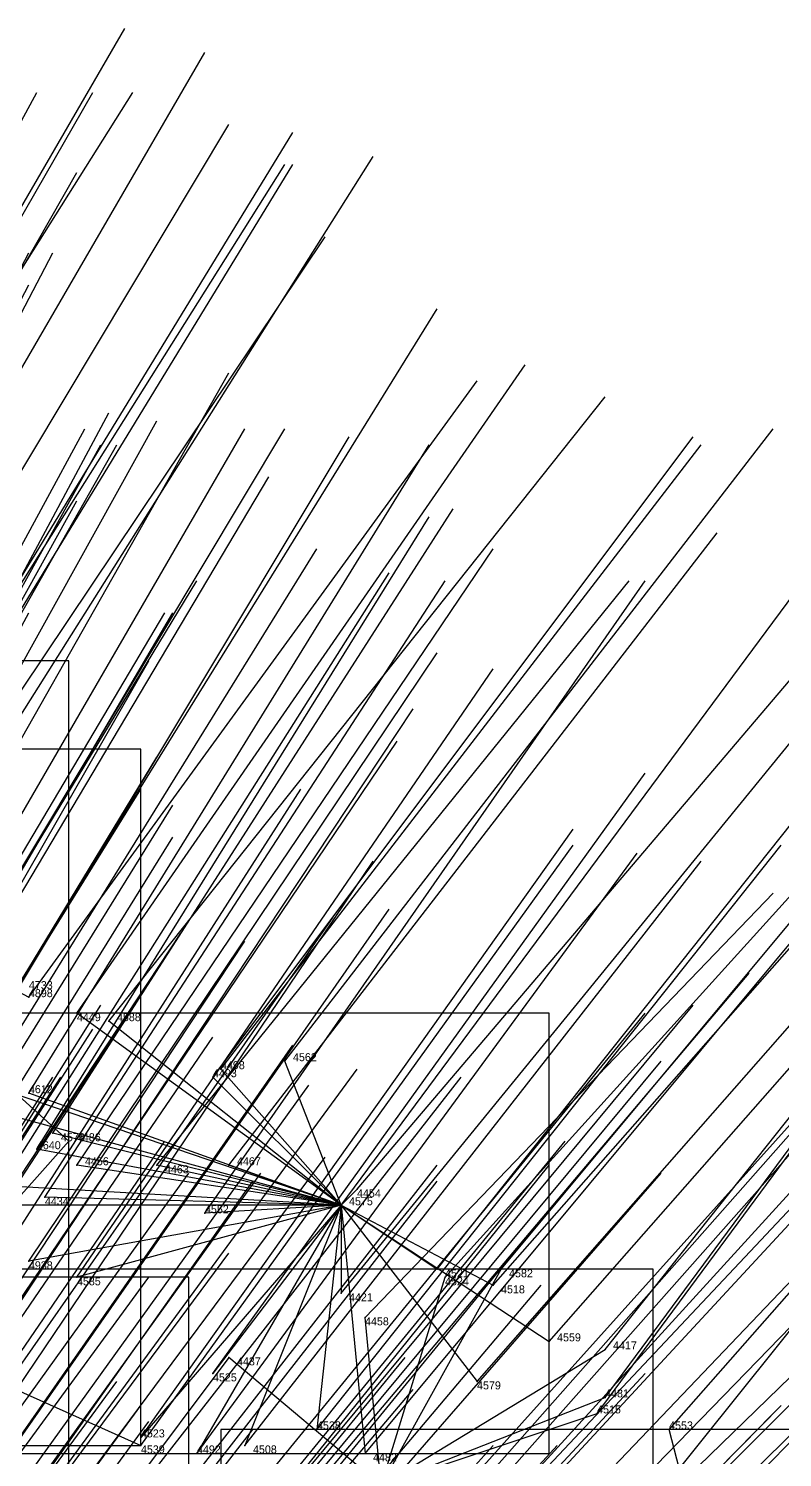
# Model space of a CAD drawing. Extents: x -0.5 to 0.59, y -0.5 to 0.59.
# Drawn here: x 0.256 to 0.3502, y 0.3545 to 0.533 of the extents above; entities that cross this region are included whole.
import ezdxf

# ---------------------------------------------------------------- set-up
doc = ezdxf.new("R2010")
doc.units = 0
for name, color, linetype in [('Clients', 3, 'CONTINUOUS'), ('Facilities', 3, 'CONTINUOUS'), ('Facilities_lines', 3, 'CONTINUOUS'), ('Min_max_boxes', 1, 'CONTINUOUS'), ('Normals', 1, 'CONTINUOUS'), ('Source_points', 5, 'CONTINUOUS'), ('Text', 3, 'CONTINUOUS')]:
    doc.layers.add(name, color=color, linetype=linetype)

msp = doc.modelspace()

# ---------------------------------------------------------------- linework, layer by layer
at = {"layer": 'Clients', "color": 5}
for p in [(0.256, 0.412, -1.25), (0.262, 0.41, -1.215), (0.266, 0.409, -1.22), (0.288, 0.404, -1.241), (0.279, 0.402, -1.223), (0.28, 0.403, -1.25), (0.256, 0.4, -1.188), (0.259, 0.395, -1.18), (0.257, 0.393, -1.174), (0.261, 0.394, -1.25), (0.262, 0.391, -1.177), (0.272, 0.391, -1.25), (0.281, 0.391, -1.205), (0.297, 0.388, -1.25), (0.258, 0.387, -1.162), (0.278, 0.385, -1.187), (0.256, 0.379, -1.142), (0.262, 0.377, -1.147), (0.307, 0.378, -1.217), (0.308, 0.377, -1.25), (0.315, 0.378, -1.25), (0.295, 0.375, -1.193), (0.314, 0.376, -1.224), (0.298, 0.372, -1.25), (0.321, 0.369, -1.223), (0.328, 0.368, -1.233), (0.281, 0.367, -1.25), (0.279, 0.365, -1.148), (0.312, 0.364, -1.198), (0.328, 0.362, -1.25), (0.327, 0.36, -1.25), (0.27, 0.357, -1.12), (0.292, 0.358, -1.155), (0.336, 0.358, -1.227), (0.27, 0.356, -1.117), (0.283, 0.356, -1.136), (0.277, 0.355, -1.126), (0.298, 0.355, -1.159)]:
    msp.add_point(p, dxfattribs=at)
at = {"layer": 'Facilities', "color": 3}
msp.add_point((0.295, 0.386, -1.216), dxfattribs=at)
at = {"layer": 'Facilities_lines', "color": 3}
for p, q in [((0.22, 0.431, -1.25), (0.261, 0.394, -1.25)), ((0.22, 0.431, -1.25), (0.256, 0.412, -1.25)), ((0.295, 0.386, -1.216), (0.262, 0.41, -1.215)), ((0.295, 0.386, -1.216), (0.266, 0.409, -1.22)), ((0.158, 0.406, -1.09), (0.27, 0.356, -1.117)), ((0.295, 0.386, -1.216), (0.288, 0.404, -1.241)), ((0.295, 0.386, -1.216), (0.236, 0.402, -1.166)), ((0.295, 0.386, -1.216), (0.248, 0.402, -1.181)), ((0.295, 0.386, -1.216), (0.279, 0.402, -1.223)), ((0.295, 0.386, -1.216), (0.28, 0.403, -1.25)), ((0.295, 0.386, -1.216), (0.256, 0.4, -1.188)), ((0.295, 0.386, -1.216), (0.259, 0.395, -1.18)), ((0.295, 0.386, -1.216), (0.257, 0.393, -1.174)), ((0.295, 0.386, -1.216), (0.262, 0.391, -1.177)), ((0.295, 0.386, -1.216), (0.272, 0.391, -1.25)), ((0.295, 0.386, -1.216), (0.281, 0.391, -1.205)), ((0.295, 0.386, -1.216), (0.243, 0.389, -1.147)), ((0.295, 0.386, -1.216), (0.297, 0.388, -1.25)), ((0.295, 0.386, -1.216), (0.251, 0.386, -1.152)), ((0.295, 0.386, -1.216), (0.256, 0.379, -1.142)), ((0.295, 0.386, -1.216), (0.258, 0.387, -1.162)), ((0.295, 0.386, -1.216), (0.262, 0.377, -1.147)), ((0.295, 0.386, -1.216), (0.27, 0.357, -1.12)), ((0.295, 0.386, -1.216), (0.277, 0.355, -1.126)), ((0.295, 0.386, -1.216), (0.278, 0.385, -1.187)), ((0.295, 0.386, -1.216), (0.279, 0.365, -1.148)), ((0.295, 0.386, -1.216), (0.283, 0.356, -1.136)), ((0.295, 0.386, -1.216), (0.292, 0.358, -1.155)), ((0.295, 0.386, -1.216), (0.295, 0.375, -1.193)), ((0.295, 0.386, -1.216), (0.298, 0.355, -1.159)), ((0.295, 0.386, -1.216), (0.314, 0.376, -1.224)), ((0.295, 0.386, -1.216), (0.307, 0.378, -1.217)), ((0.295, 0.386, -1.216), (0.321, 0.369, -1.223)), ((0.295, 0.386, -1.216), (0.312, 0.364, -1.198)), ((0.3, 0.351, -1.25), (0.315, 0.378, -1.25)), ((0.3, 0.351, -1.25), (0.308, 0.377, -1.25)), ((0.3, 0.351, -1.25), (0.298, 0.372, -1.25)), ((0.3, 0.351, -1.25), (0.328, 0.368, -1.233)), ((0.3, 0.351, -1.25), (0.281, 0.367, -1.25)), ((0.3, 0.351, -1.25), (0.328, 0.362, -1.25)), ((0.3, 0.351, -1.25), (0.327, 0.36, -1.25)), ((0.342, 0.335, -1.196), (0.336, 0.358, -1.227))]:
    msp.add_line(p, q, dxfattribs=at)
at = {"layer": 'Min_max_boxes', "color": 1}
for p, q in [((0.261, 0.454, -1.25), (0.176, 0.454, -1.25)), ((0.261, 0.454, -1.156), (0.176, 0.454, -1.156)), ((0.261, 0.308, -1.25), (0.261, 0.454, -1.25)), ((0.261, 0.308, -1.156), (0.261, 0.454, -1.156)), ((0.261, 0.454, -1.25), (0.261, 0.454, -1.156)), ((0.27, 0.443, -1.163), (0.109, 0.443, -1.163)), ((0.27, 0.443, -1.023), (0.109, 0.443, -1.023)), ((0.27, 0.356, -1.163), (0.27, 0.443, -1.163)), ((0.27, 0.356, -1.023), (0.27, 0.443, -1.023)), ((0.27, 0.443, -1.163), (0.27, 0.443, -1.023)), ((0.321, 0.41, -1.25), (0.236, 0.41, -1.25)), ((0.321, 0.41, -1.12), (0.236, 0.41, -1.12)), ((0.321, 0.355, -1.25), (0.321, 0.41, -1.25)), ((0.321, 0.355, -1.12), (0.321, 0.41, -1.12)), ((0.321, 0.41, -1.25), (0.321, 0.41, -1.12)), ((0.276, 0.377, -1.091), (0.146, 0.377, -1.091)), ((0.276, 0.377, -0.928), (0.146, 0.377, -0.928)), ((0.334, 0.378, -1.25), (0.193, 0.378, -1.25)), ((0.334, 0.378, -1.233), (0.193, 0.378, -1.233)), ((0.276, 0.297, -1.091), (0.276, 0.377, -1.091)), ((0.276, 0.297, -0.928), (0.276, 0.377, -0.928)), ((0.276, 0.377, -1.091), (0.276, 0.377, -0.928)), ((0.334, 0.28, -1.25), (0.334, 0.378, -1.25)), ((0.334, 0.28, -1.233), (0.334, 0.378, -1.233)), ((0.334, 0.378, -1.25), (0.334, 0.378, -1.233)), ((0.369, 0.358, -1.227), (0.28, 0.358, -1.227)), ((0.28, 0.358, -1.227), (0.28, 0.283, -1.227)), ((0.369, 0.358, -1.102), (0.28, 0.358, -1.102)), ((0.28, 0.358, -1.102), (0.28, 0.283, -1.102)), ((0.28, 0.358, -1.227), (0.28, 0.358, -1.102)), ((0.109, 0.356, -1.163), (0.27, 0.356, -1.163)), ((0.109, 0.356, -1.023), (0.27, 0.356, -1.023)), ((0.27, 0.356, -1.163), (0.27, 0.356, -1.023)), ((0.236, 0.355, -1.25), (0.321, 0.355, -1.25)), ((0.236, 0.355, -1.12), (0.321, 0.355, -1.12)), ((0.321, 0.355, -1.25), (0.321, 0.355, -1.12))]:
    msp.add_line(p, q, dxfattribs=at)
at = {"layer": 'Normals', "color": 1}
for p, q in [((0.218, 0.447, -1.242), (0.268, 0.533, -1.244)), ((0.228, 0.444, -1.248), (0.278, 0.53, -1.25)), ((0.21, 0.439, -1.218), (0.257, 0.525, -1.196)), ((0.215, 0.44, -1.223), (0.264, 0.525, -1.206)), ((0.216, 0.441, -1.228), (0.269, 0.525, -1.215)), ((0.23, 0.436, -1.231), (0.281, 0.521, -1.225)), ((0.237, 0.435, -1.238), (0.289, 0.52, -1.234)), ((0.235, 0.432, -1.23), (0.288, 0.516, -1.22)), ((0.237, 0.431, -1.23), (0.289, 0.516, -1.22)), ((0.246, 0.433, -1.25), (0.299, 0.517, -1.256)), ((0.214, 0.431, -1.204), (0.262, 0.515, -1.178)), ((0.238, 0.425, -1.219), (0.293, 0.507, -1.204)), ((0.213, 0.423, -1.183), (0.256, 0.505, -1.146)), ((0.216, 0.423, -1.187), (0.259, 0.505, -1.15)), ((0.213, 0.419, -1.175), (0.256, 0.501, -1.138)), ((0.255, 0.414, -1.216), (0.307, 0.498, -1.201)), ((0.262, 0.41, -1.215), (0.318, 0.491, -1.199)), ((0.235, 0.409, -1.18), (0.281, 0.49, -1.143)), ((0.256, 0.412, -1.25), (0.312, 0.489, -1.281)), ((0.266, 0.409, -1.22), (0.328, 0.487, -1.212)), ((0.222, 0.403, -1.151), (0.266, 0.485, -1.114)), ((0.227, 0.403, -1.156), (0.272, 0.484, -1.119)), ((0.219, 0.402, -1.144), (0.263, 0.483, -1.107)), ((0.236, 0.402, -1.166), (0.283, 0.483, -1.129)), ((0.24, 0.403, -1.173), (0.288, 0.483, -1.136)), ((0.248, 0.402, -1.181), (0.296, 0.482, -1.144)), ((0.279, 0.402, -1.223), (0.339, 0.482, -1.221)), ((0.288, 0.404, -1.241), (0.349, 0.483, -1.249)), ((0.22, 0.4, -1.141), (0.265, 0.481, -1.104)), ((0.221, 0.4, -1.143), (0.267, 0.481, -1.106)), ((0.256, 0.4, -1.188), (0.306, 0.481, -1.157)), ((0.28, 0.403, -1.25), (0.34, 0.481, -1.27)), ((0.239, 0.398, -1.159), (0.286, 0.477, -1.122)), ((0.217, 0.393, -1.122), (0.262, 0.474, -1.084)), ((0.257, 0.393, -1.174), (0.306, 0.472, -1.137)), ((0.259, 0.395, -1.18), (0.309, 0.473, -1.143)), ((0.281, 0.391, -1.205), (0.342, 0.47, -1.194)), ((0.243, 0.389, -1.147), (0.292, 0.468, -1.11)), ((0.262, 0.391, -1.177), (0.314, 0.468, -1.14)), ((0.295, 0.386, -1.216), (0.355, 0.467, -1.21)), ((0.251, 0.386, -1.152), (0.301, 0.465, -1.115)), ((0.229, 0.385, -1.119), (0.277, 0.464, -1.082)), ((0.258, 0.387, -1.162), (0.308, 0.464, -1.125)), ((0.272, 0.391, -1.25), (0.331, 0.464, -1.284)), ((0.278, 0.385, -1.187), (0.333, 0.464, -1.161)), ((0.212, 0.379, -1.085), (0.256, 0.46, -1.048)), ((0.226, 0.381, -1.106), (0.273, 0.46, -1.069)), ((0.227, 0.38, -1.107), (0.274, 0.46, -1.07)), ((0.307, 0.378, -1.217), (0.369, 0.456, -1.212)), ((0.225, 0.374, -1.091), (0.271, 0.454, -1.054)), ((0.256, 0.379, -1.142), (0.307, 0.455, -1.105)), ((0.297, 0.388, -1.25), (0.354, 0.455, -1.297)), ((0.262, 0.377, -1.147), (0.314, 0.453, -1.11)), ((0.295, 0.375, -1.193), (0.357, 0.451, -1.173)), ((0.314, 0.376, -1.224), (0.38, 0.451, -1.223)), ((0.253, 0.371, -1.123), (0.304, 0.448, -1.085)), ((0.328, 0.368, -1.233), (0.39, 0.446, -1.241)), ((0.25, 0.367, -1.109), (0.302, 0.444, -1.073)), ((0.315, 0.378, -1.25), (0.37, 0.444, -1.301)), ((0.321, 0.369, -1.223), (0.387, 0.444, -1.224)), ((0.224, 0.363, -1.066), (0.272, 0.442, -1.028)), ((0.279, 0.365, -1.148), (0.333, 0.44, -1.11)), ((0.308, 0.377, -1.25), (0.365, 0.44, -1.302)), ((0.221, 0.359, -1.053), (0.27, 0.438, -1.016)), ((0.24, 0.36, -1.082), (0.29, 0.438, -1.045)), ((0.312, 0.364, -1.198), (0.377, 0.438, -1.183)), ((0.225, 0.357, -1.054), (0.274, 0.436, -1.017)), ((0.328, 0.362, -1.25), (0.382, 0.435, -1.292)), ((0.225, 0.353, -1.047), (0.274, 0.432, -1.01)), ((0.27, 0.357, -1.12), (0.324, 0.433, -1.083)), ((0.327, 0.36, -1.25), (0.381, 0.433, -1.292)), ((0.336, 0.358, -1.227), (0.402, 0.433, -1.224)), ((0.27, 0.356, -1.117), (0.324, 0.431, -1.08)), ((0.292, 0.358, -1.155), (0.35, 0.431, -1.119)), ((0.247, 0.352, -1.075), (0.299, 0.429, -1.038)), ((0.277, 0.355, -1.126), (0.332, 0.43, -1.089)), ((0.283, 0.356, -1.136), (0.34, 0.429, -1.1)), ((0.298, 0.355, -1.159), (0.358, 0.427, -1.123)), ((0.298, 0.372, -1.25), (0.349, 0.425, -1.318)), ((0.241, 0.346, -1.054), (0.294, 0.422, -1.017)), ((0.248, 0.347, -1.067), (0.301, 0.423, -1.03)), ((0.224, 0.342, -1.022), (0.275, 0.42, -0.985)), ((0.224, 0.343, -1.024), (0.275, 0.42, -0.987)), ((0.232, 0.342, -1.033), (0.283, 0.419, -0.996)), ((0.328, 0.347, -1.195), (0.397, 0.418, -1.178)), ((0.307, 0.347, -1.158), (0.369, 0.416, -1.121)), ((0.31, 0.346, -1.162), (0.372, 0.416, -1.125)), ((0.286, 0.344, -1.119), (0.346, 0.415, -1.082)), ((0.307, 0.345, -1.153), (0.368, 0.414, -1.117)), ((0.331, 0.345, -1.195), (0.402, 0.414, -1.179)), ((0.334, 0.349, -1.25), (0.386, 0.414, -1.306)), ((0.216, 0.333, -0.991), (0.265, 0.411, -0.954)), ((0.28, 0.34, -1.102), (0.339, 0.411, -1.064)), ((0.275, 0.339, -1.091), (0.333, 0.41, -1.052)), ((0.214, 0.33, -0.984), (0.264, 0.408, -0.947)), ((0.227, 0.331, -1.002), (0.279, 0.407, -0.965)), ((0.236, 0.33, -1.015), (0.289, 0.406, -0.978)), ((0.276, 0.333, -1.081), (0.335, 0.404, -1.043)), ((0.304, 0.336, -1.134), (0.367, 0.405, -1.097)), ((0.209, 0.324, -0.963), (0.259, 0.402, -0.925)), ((0.21, 0.325, -0.966), (0.26, 0.402, -0.928)), ((0.242, 0.328, -1.02), (0.297, 0.403, -0.983)), ((0.253, 0.329, -1.037), (0.31, 0.402, -1)), ((0.305, 0.334, -1.13), (0.368, 0.402, -1.093)), ((0.33, 0.335, -1.176), (0.397, 0.403, -1.146)), ((0.237, 0.326, -1.007), (0.291, 0.401, -0.97)), ((0.296, 0.327, -1.104), (0.36, 0.395, -1.067)), ((0.261, 0.394, -1.25), (0.22, 0.348, -1.171)), ((0.221, 0.318, -0.968), (0.273, 0.394, -0.93)), ((0.264, 0.322, -1.041), (0.323, 0.394, -1.004)), ((0.238, 0.318, -0.992), (0.293, 0.392, -0.955)), ((0.25, 0.318, -1.011), (0.307, 0.391, -0.974)), ((0.263, 0.319, -1.034), (0.321, 0.391, -0.997)), ((0.301, 0.324, -1.105), (0.365, 0.391, -1.067)), ((0.222, 0.315, -0.963), (0.276, 0.39, -0.925)), ((0.231, 0.315, -0.977), (0.285, 0.39, -0.939)), ((0.274, 0.32, -1.053), (0.335, 0.39, -1.016)), ((0.231, 0.314, -0.975), (0.284, 0.389, -0.936)), ((0.25, 0.316, -1.007), (0.307, 0.389, -0.97)), ((0.26, 0.311, -1.013), (0.319, 0.383, -0.977)), ((0.306, 0.316, -1.101), (0.372, 0.382, -1.065)), ((0.226, 0.306, -0.95), (0.281, 0.38, -0.912)), ((0.216, 0.302, -0.929), (0.271, 0.377, -0.891)), ((0.26, 0.305, -1.001), (0.32, 0.376, -0.964)), ((0.296, 0.303, -1.059), (0.362, 0.368, -1.021)), ((0.244, 0.295, -0.958), (0.303, 0.367, -0.921)), ((0.281, 0.367, -1.25), (0.26, 0.339, -1.156)), ((0.27, 0.297, -1.004), (0.333, 0.365, -0.966)), ((0.212, 0.289, -0.895), (0.267, 0.364, -0.859)), ((0.244, 0.292, -0.951), (0.304, 0.363, -0.914)), ((0.215, 0.286, -0.894), (0.27, 0.361, -0.858)), ((0.285, 0.295, -1.025), (0.35, 0.361, -0.988)), ((0.216, 0.284, -0.892), (0.271, 0.359, -0.856)), ((0.284, 0.294, -1.022), (0.349, 0.36, -0.984)), ((0.227, 0.285, -0.91), (0.284, 0.358, -0.873)), ((0.252, 0.287, -0.954), (0.314, 0.356, -0.918)), ((0.259, 0.287, -0.967), (0.322, 0.356, -0.93))]:
    msp.add_line(p, q, dxfattribs=at)
at = {"layer": 'Source_points', "color": 5}
for p in [(0.256, 0.412, -1.25), (0.262, 0.41, -1.215), (0.266, 0.409, -1.22), (0.288, 0.404, -1.241), (0.279, 0.402, -1.223), (0.28, 0.403, -1.25), (0.256, 0.4, -1.188), (0.259, 0.395, -1.18), (0.257, 0.393, -1.174), (0.261, 0.394, -1.25), (0.262, 0.391, -1.177), (0.272, 0.391, -1.25), (0.281, 0.391, -1.205), (0.297, 0.388, -1.25), (0.258, 0.387, -1.162), (0.295, 0.386, -1.216), (0.278, 0.385, -1.187), (0.256, 0.379, -1.142), (0.262, 0.377, -1.147), (0.307, 0.378, -1.217), (0.308, 0.377, -1.25), (0.315, 0.378, -1.25), (0.295, 0.375, -1.193), (0.314, 0.376, -1.224), (0.298, 0.372, -1.25), (0.321, 0.369, -1.223), (0.328, 0.368, -1.233), (0.281, 0.367, -1.25), (0.279, 0.365, -1.148), (0.312, 0.364, -1.198), (0.328, 0.362, -1.25), (0.327, 0.36, -1.25), (0.27, 0.357, -1.12), (0.292, 0.358, -1.155), (0.336, 0.358, -1.227), (0.27, 0.356, -1.117), (0.283, 0.356, -1.136), (0.277, 0.355, -1.126), (0.298, 0.355, -1.159)]:
    msp.add_point(p, dxfattribs=at)

# ---------------------------------------------------------------- texts
at = {"layer": 'Text', "color": 3}
for s, p in [('4733', (0.256, 0.413, -1.216)), ('4898', (0.256, 0.412, -1.25)), ('4449', (0.262, 0.409, -1.215)), ('4588', (0.267, 0.409, -1.22)), ('4498', (0.28, 0.403, -1.25)), ('4562', (0.289, 0.404, -1.241)), ('4493', (0.279, 0.402, -1.223)), ('4612', (0.256, 0.4, -1.188)), ('4576', (0.26, 0.394, -1.18)), ('4486', (0.262, 0.394, -1.25)), ('4640', (0.257, 0.393, -1.174)), ('4456', (0.263, 0.391, -1.177)), ('4463', (0.273, 0.39, -1.25)), ('4467', (0.282, 0.391, -1.205)), ('4454', (0.297, 0.387, -1.25)), ('4434', (0.258, 0.386, -1.162)), ('4552', (0.278, 0.385, -1.187)), ('4575', (0.296, 0.386, -1.216)), ('4938', (0.256, 0.378, -1.142)), ('4585', (0.262, 0.376, -1.147)), ('4521', (0.308, 0.377, -1.217)), ('4524', (0.308, 0.376, -1.25)), ('4582', (0.316, 0.377, -1.25)), ('4421', (0.296, 0.374, -1.193)), ('4518', (0.315, 0.375, -1.224)), ('4458', (0.298, 0.371, -1.25)), ('4559', (0.322, 0.369, -1.223)), ('4417', (0.329, 0.368, -1.233)), ('4437', (0.282, 0.366, -1.25)), ('4525', (0.279, 0.364, -1.148)), ('4579', (0.312, 0.363, -1.198)), ('4481', (0.328, 0.362, -1.25)), ('4515', (0.327, 0.36, -1.25)), ('4538', (0.292, 0.358, -1.155)), ('4553', (0.336, 0.358, -1.227)), ('4523', (0.27, 0.357, -1.12)), ('4539', (0.27, 0.355, -1.117)), ('4492', (0.277, 0.355, -1.126)), ('4508', (0.284, 0.355, -1.136)), ('4482', (0.299, 0.354, -1.159))]:
    msp.add_text(s, height=0.001, dxfattribs=at).set_placement(p)

doc.saveas('drawing.dxf')
